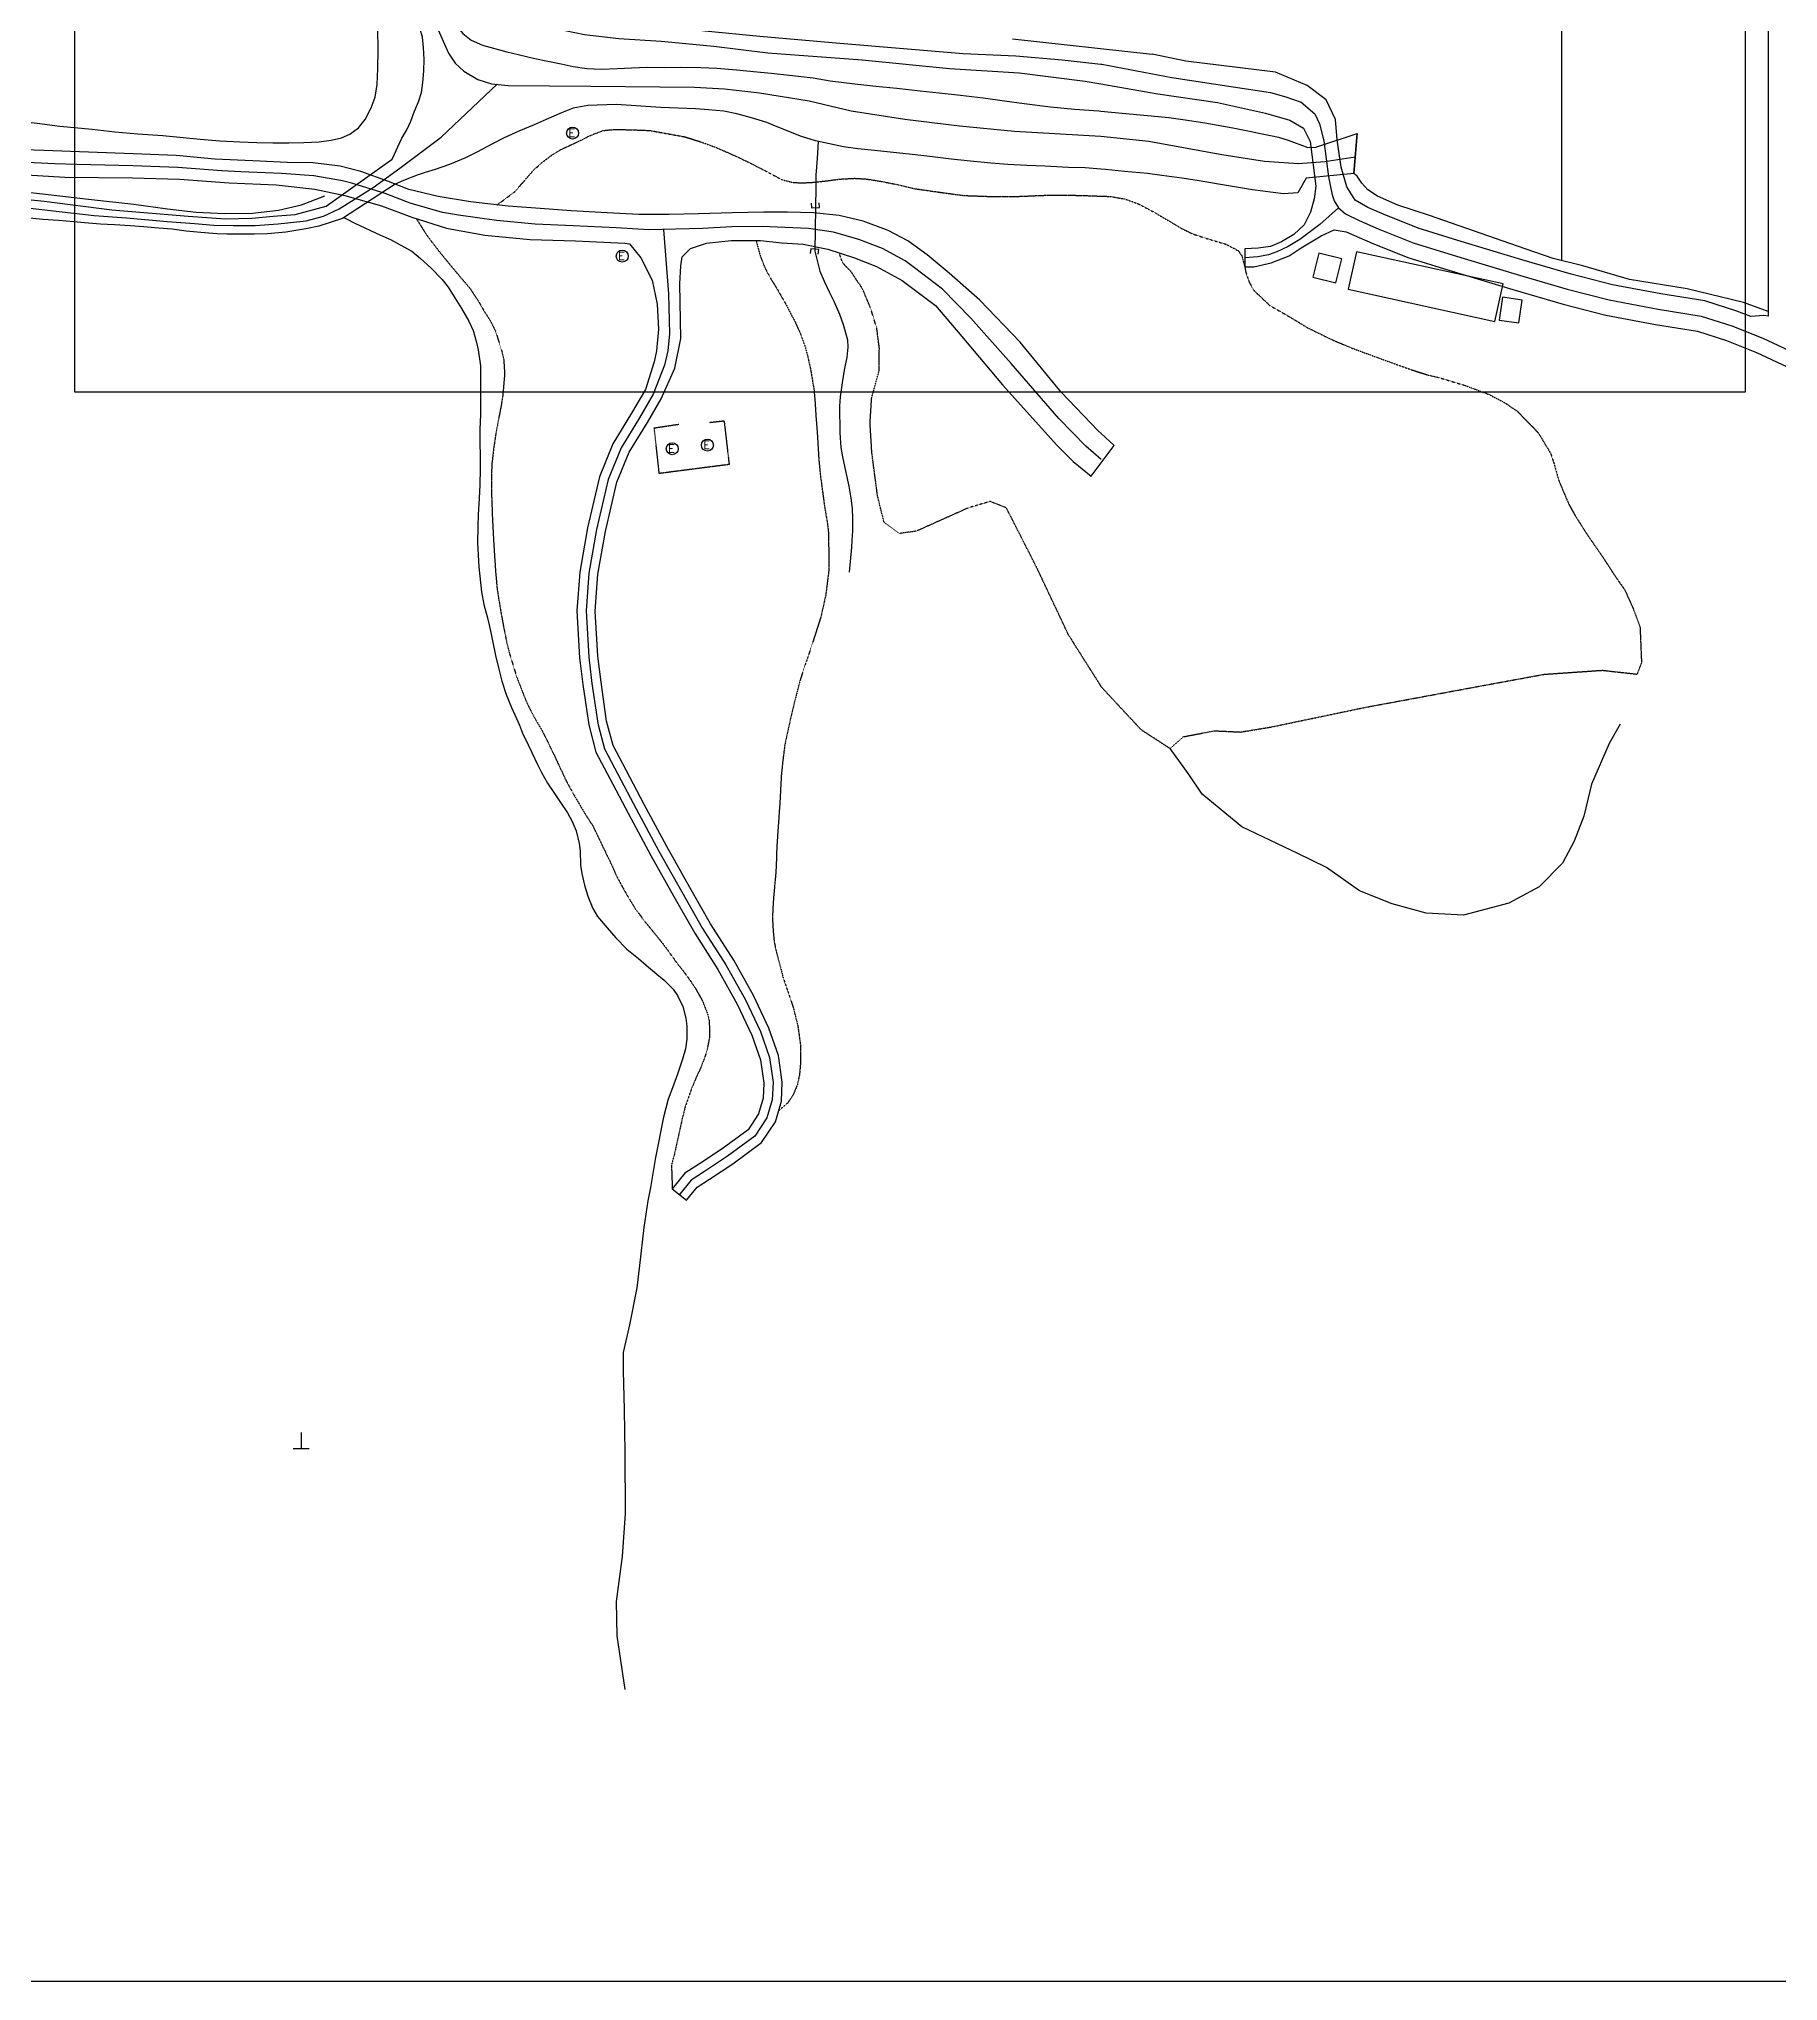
# Model space of a CAD drawing. Header units: millimetres. Extents: x 0 to 945143, y -500 to 526502.
# Drawn here: x 487704 to 706348, y 0 to 244220 of the extents above; entities that cross this region are included whole.
import ezdxf

# ---------------------------------------------------------------- set-up
doc = ezdxf.new("R2010")
doc.units = ezdxf.units.MM
for name, pattern in [('ANYANG1', [11.5, 6, -1, 1, -1.5, 1, -1]), ('ANYANG6', [4, 2, -2]), ('DASHDOT', [1, 0.5, -0.25, 0, -0.25])]:
    doc.linetypes.add(name, pattern=pattern)
for name, color, linetype in [('AAC006', 7, 'ANYANG1'), ('AB002', 7, 'Continuous'), ('ADA030', 1, 'Continuous'), ('AE340', 7, 'Continuous'), ('AZ0202', 7, 'Continuous'), ('AZ070', 7, 'Continuous'), ('AZ071', 7, 'ANYANG6'), ('AZ0801', 7, 'Continuous'), ('BA002', 7, 'Continuous'), ('DZ001', 7, 'ANYANG6'), ('J-동경계선', 9, 'DASHDOT'), ('건물', 210, 'Continuous'), ('현황', 7, 'Continuous')]:
    doc.layers.add(name, color=color, linetype=linetype)
doc.styles.add('GHS', font='ROMANS', dxfattribs={"bigfont": 'NGSW.shx'})

# ---------------------------------------------------------------- blocks, each defined once
blk = doc.blocks.new('AB002')
at = {"layer": 'AB002'}
for points in [[(-1, 0), (1, 0)], [(0, 2), (0, 0)]]:
    blk.add_lwpolyline(points, dxfattribs=at)
blk = doc.blocks.new('AZ0202')
at = {"layer": 'AZ0202'}
blk.add_circle((0, 0), 0.75, dxfattribs=at)
at = {"layer": 'AZ0202', "style": 'GHS'}
blk.add_text('E', height=1, dxfattribs=at).set_placement((-0.5, -0.48))

msp = doc.modelspace()

# ---------------------------------------------------------------- linework, layer by layer
at = {"elevation": 72245}
msp.add_lwpolyline([(492207, 199812), (492207, 348312), (702207, 348312), (702207, 199812), (492207, 199812)], close=True, dxfattribs=at)
at = {"layer": 'AAC006', "extrusion": (0.000761888, -0.001614, 0.999998), "elevation": -72244, "flags": 128}
msp.add_lwpolyline([(572055, 195873), (573901, 196078), (574534, 190581), (565750, 189451), (565125, 195186), (568219, 195653)], dxfattribs=at)
msp.add_lwpolyline([(572055, 195873), (573901, 196078), (574534, 190581), (565750, 189451), (565125, 195186), (568219, 195653)], dxfattribs=at)
at = {"layer": 'ADA030', "flags": 128}
for points, elevation in [([(705110, 326366), (705110, 209343)], -72269), ([(610092, 244220), (627666, 242285)], -72315), ([(705110, 209343), (704545, 209448)], -72269)]:
    msp.add_lwpolyline(points, dxfattribs=dict(at, elevation=elevation))
at = {"layer": 'ADA030', "extrusion": (0.000761888, -0.001614, 0.999998), "elevation": -72244, "flags": 128}
for points in [[(378655, 305985), (386582, 307446), (390148, 307899), (394107, 307937), (398032, 307900), (402139, 307647), (405633, 307181), (409507, 306878), (414019, 306128), (419515, 304681), (424376, 302633), (429003, 300955), (434056, 299604), (439284, 298267), (443886, 297917), (449124, 297179), (452771, 297027), (455175, 296439), (457186, 295035), (458688, 293173), (459285, 291260), (459871, 288478), (461485, 278321), (462507, 267208), (464034, 252711), (464688, 244295), (465476, 239821), (466318, 237017), (467189, 234122), (468309, 232361), (469718, 230703), (471474, 229120), (474060, 228015), (476521, 227446), (480645, 227322), (491035, 226715), (499544, 226617), (505428, 226447), (511666, 225991), (517579, 225761), (522448, 225221), (526227, 224425), (530848, 223124), (534657, 221682), (539016, 220291), (543812, 219409), (549527, 218855), (555213, 218696), (561439, 218419), (562013, 218329), (563431, 216588), (564841, 213759), (565468, 210761), (565637, 207587), (565421, 204894), (565130, 203485), (564002, 200012), (562274, 197048), (559917, 193186), (558228, 189053), (556735, 182626), (555748, 177057), (555402, 172177), (555742, 166265), (556144, 162909), (556878, 157833), (556879, 157830)], [(621308, 194469), (620925, 194817), (616257, 199683), (611102, 205968), (606034, 211244), (602212, 214644), (599424, 216931), (597000, 218708), (594521, 219985), (591389, 221192), (588371, 221900), (585155, 222231), (581884, 222326), (578885, 222299), (574966, 222223), (570701, 222100), (566969, 222022), (563175, 222010), (559187, 222232), (554671, 222482), (550797, 222775), (546763, 223078), (542036, 223592), (537945, 224278), (534251, 225173), (531699, 226176), (528254, 227435), (525640, 228076), (522214, 228511), (518965, 228553), (514670, 228785), (509882, 228987), (505013, 229447), (499617, 229650), (494004, 229864), (488392, 230072), (483484, 230217), (479280, 230753), (476149, 231226), (474029, 232171), (471967, 234195), (470841, 236680), (469760, 240051), (468879, 243678), (467848, 251259), (466172, 266000), (463820, 285289), (463532, 290553), (463582, 293484), (463983, 295064), (464911, 296003), (466234, 296412), (468301, 296464), (472028, 296299), (477601, 295852), (489691, 293989), (500964, 292223), (508020, 291265), (512706, 291279), (515454, 291609), (517965, 291727), (519601, 291559), (521744, 290740), (524390, 288731), (527633, 284595), (530307, 280150), (532678, 274754), (534950, 268699), (536965, 262137), (539461, 256844), (541461, 252844), (543578, 250435), (545430, 248730), (547483, 247307), (549814, 246389), (552713, 245404), (556362, 244646), (560668, 244128), (565974, 243816), (572609, 243182), (579382, 242364), (591272, 241474), (602242, 240370), (611001, 239819), (619279, 238783), (621267, 238437)], [(702956, 209174), (701221, 209871), (697185, 211149), (691645, 212037), (685599, 213179), (680399, 214501), (674170, 216331), (666138, 218757), (661159, 220297), (656867, 222038), (654803, 222909), (653233, 223840), (652188, 225482), (651472, 227957), (650966, 231415), (650779, 233942), (649599, 236455), (647177, 238241), (643226, 239902), (631926, 241313), (627721, 242169)], [(621267, 238437), (628410, 237192), (635916, 236087), (641973, 234777), (645029, 233896), (646730, 232870), (647581, 231182), (648300, 225572), (648077, 223976), (647598, 222328), (646836, 220719), (645538, 219491), (643967, 218578), (642582, 218011), (641032, 217771), (639348, 217692), (639343, 215447), (640474, 215422), (642677, 215941), (644952, 216823), (646435, 217813), (648948, 219325), (650579, 220078), (652093, 219852), (655375, 218432), (659847, 216618), (664998, 215025), (673056, 212591), (679368, 210737), (684755, 209367), (690974, 208192), (696282, 207341), (699903, 206195), (703702, 204669), (707543, 202872), (711536, 201125), (718412, 197889), (724416, 194365), (731012, 190692), (737323, 186959), (741778, 183537), (744766, 181955), (747460, 179585), (756903, 171124), (762524, 166050), (766553, 161722), (769963, 158030)], [(559261, 157832), (559137, 158296), (558427, 163211), (558037, 166469), (557709, 172162), (558037, 176774), (558992, 182165), (560429, 188353), (561978, 192144), (564251, 195869), (565991, 198853), (567693, 202675), (568441, 206421), (568351, 213283), (568451, 215583), (568619, 216708), (569686, 217741), (571683, 218408), (574806, 218743), (578481, 218742), (581174, 218469), (583850, 218280), (586930, 217677), (590300, 216587), (593069, 215485), (596288, 213702), (600494, 210595), (603775, 206695), (608887, 200591), (615730, 193032), (617795, 190976), (620054, 189122), (621311, 190801)], [(704600, 209332), (704600, 209332), (702956, 209174)], [(621311, 190801), (622944, 192980), (621308, 194469)], [(556879, 157830), (557793, 154399), (559539, 151092), (561838, 146735), (564682, 141431), (567576, 136269), (570203, 131646), (573132, 127081), (575552, 122742), (577401, 118850), (578491, 115734), (578907, 112810), (578810, 110907), (578231, 108934), (576905, 106943), (573662, 104541), (570796, 102640), (568961, 101464), (567389, 99508), (569184, 98066), (570520, 99729), (572054, 100711), (574984, 102655), (578599, 105332), (580342, 107949), (581096, 110519), (581218, 112915), (580739, 116282), (579534, 119727), (577600, 123798), (575109, 128265), (572175, 132838), (569581, 137401), (566701, 142538), (563871, 147817), (561575, 152167), (559951, 155244), (559261, 157832)], [(556879, 157830), (557793, 154399), (559539, 151092), (561838, 146735), (564682, 141431), (567576, 136269), (570203, 131646), (573132, 127081), (575552, 122742), (577401, 118850), (578491, 115734), (578907, 112810), (578810, 110907), (578231, 108934), (576905, 106943), (573662, 104541), (570796, 102640), (568961, 101464), (567389, 99508), (569184, 98066), (570520, 99729), (572054, 100711), (574984, 102655), (578599, 105332), (580342, 107949), (581096, 110519), (581218, 112915), (580739, 116282), (579534, 119727), (577600, 123798), (575109, 128265), (572175, 132838), (569581, 137401), (566701, 142538), (563871, 147817), (561575, 152167), (559951, 155244), (559261, 157832)]]:
    msp.add_lwpolyline(points, dxfattribs=at)
at = {"layer": 'AE340', "extrusion": (0.000761888, -0.001614, 0.999998), "elevation": -72244, "flags": 128}
for points in [[(584858, 223456), (584875, 222856), (585874, 222884), (585858, 223484)], [(585731, 217015), (585794, 217611), (584800, 217717), (584736, 217120)]]:
    msp.add_lwpolyline(points, dxfattribs=at)
at = {"layer": 'AZ070', "extrusion": (0.000761888, -0.001614, 0.999998), "elevation": -72244, "flags": 128}
msp.add_lwpolyline([(686538, 157950), (685177, 155514), (682922, 150374), (681973, 146345), (680767, 143230), (679291, 140442), (676359, 137471), (672530, 135423), (666831, 133911), (662156, 134164), (657862, 135349), (653788, 136981), (649610, 139895), (646027, 141672), (638983, 145024), (633993, 149150), (632351, 151565), (629969, 154854)], dxfattribs=at)
at = {"layer": 'AZ071', "extrusion": (0.000761888, -0.001614, 0.999998), "elevation": -72244, "flags": 128}
for points in [[(644242, 157910), (654539, 160057), (667699, 162497), (676970, 164204), (684308, 164711), (688665, 164222)], [(629969, 154854), (631670, 156362), (635542, 157101), (638837, 156947), (642570, 157561), (644242, 157910)]]:
    msp.add_lwpolyline(points, dxfattribs=at)
at = {"layer": 'AZ0801', "extrusion": (0.000761888, -0.001614, 0.999998), "elevation": -72244, "flags": 128}
msp.add_lwpolyline([(440887, 229326), (447214, 229263), (452292, 229046), (456792, 228613), (461701, 227952), (467127, 227195), (471724, 226312), (476655, 225887), (481512, 225358), (488216, 224620), (494000, 223928), (499704, 223306), (503943, 222723), (507528, 222290), (511146, 222163), (514628, 222202), (517898, 222577), (520765, 223233), (523696, 224382)], dxfattribs=at)
at = {"layer": 'BA002', "extrusion": (0.000761888, -0.001614, 0.999998), "elevation": -72244}
for points in [[(519568, 288489), (521591, 287013), (522472, 286235), (523485, 285091), (524908, 283184), (526627, 280523), (528006, 278088), (530004, 273870), (531167, 271266), (531798, 269403), (532840, 266103), (533585, 263506), (534015, 261574), (534329, 259428), (535008, 254261), (535388, 251883), (535784, 250562), (537437, 246379), (539263, 242321), (540092, 241057), (541191, 240042), (542954, 238985), (544681, 238460), (546775, 238253), (557168, 238168), (570168, 238014), (573940, 237809), (578368, 237318), (584601, 236293), (589890, 235064), (596623, 233997), (603511, 233178), (610399, 232481), (621273, 231866)], [(420916, 223611), (424531, 225164), (425959, 225716), (426892, 226065), (427700, 226221), (429162, 226368), (433101, 226623), (436951, 226852), (444542, 227184), (446603, 227240), (449427, 227264), (452732, 227146), (457111, 226852), (461160, 226333), (471169, 224569), (475805, 223997), (479674, 223627), (494694, 221899), (498772, 221580), (503904, 221130), (507339, 220875), (509740, 220662), (512195, 220648), (514934, 220634), (517829, 220846), (521369, 221231), (523541, 221813), (525531, 222736), (529777, 225433), (533119, 227823), (538328, 231733), (545381, 238425)], [(621273, 231866), (627301, 231248), (636458, 229564), (641818, 228731), (646051, 228439), (649409, 228672), (653240, 229284)]]:
    msp.add_lwpolyline(points, dxfattribs=at)
at = {"layer": 'DZ001', "extrusion": (0.000761888, -0.001614, 0.999998), "elevation": -72244, "flags": 128}
for points in [[(545370, 223229), (547540, 224842), (548607, 226039), (549935, 227587), (551023, 228561), (552316, 229540), (553360, 230182), (554574, 230746), (555856, 231333), (557070, 231948), (558688, 232579), (560187, 232715), (562453, 232663), (564549, 232580), (568981, 231784), (570976, 231147), (573023, 230402), (574063, 229944), (575672, 229220), (576810, 228670), (578027, 228056), (579050, 227541), (581154, 226398), (582518, 226053), (583745, 225990), (585330, 226080), (586914, 226266), (588413, 226465), (590338, 226569), (591838, 226474), (593884, 226144), (595605, 225796), (597822, 225276), (600021, 224955), (602185, 224655), (604060, 224403), (608065, 224262), (610382, 224285), (611524, 224315), (613807, 224424), (615715, 224447), (617573, 224441), (619498, 224390), (621066, 224334), (621280, 224327)], [(621280, 224327), (622469, 224285), (624293, 223962), (626015, 223349), (627977, 222294), (629718, 221274), (631407, 220260), (632777, 219596), (634295, 219084), (635762, 218650), (637001, 218283), (638529, 217464), (638994, 216818), (639370, 215342), (639491, 214729), (639925, 213469), (640484, 212482), (642478, 210591), (644947, 209179), (647176, 207826), (649997, 206424), (651071, 205959), (653067, 205131), (654687, 204531), (658217, 203240), (660366, 202480), (662293, 201864), (663844, 201491), (666914, 200570), (670052, 199397), (672048, 198350), (673641, 197256), (676210, 194621), (677803, 191978), (678169, 190900), (678827, 188561), (680083, 185593), (680865, 184187), (682341, 181850), (684321, 178992), (686102, 176258), (687086, 174881), (688192, 172441), (689041, 170137), (689224, 165673), (688665, 164222)], [(535201, 221508), (536517, 219421), (537158, 218571), (538190, 217233), (539128, 216087), (540031, 215000), (541974, 212697), (543042, 211076), (543741, 209850), (544501, 208671), (545168, 207344), (545977, 204755), (546197, 203801), (546311, 201984), (546084, 199315), (545875, 197984), (545599, 196552), (545201, 194473), (544952, 192734), (544724, 190843), (544660, 189547), (544645, 187383), (544694, 186088), (544762, 184095), (544928, 180875), (545067, 178677), (545167, 177143), (545378, 174844), (545561, 173702), (545903, 171659), (546217, 169989), (546585, 168133), (546955, 166703), (547807, 163927), (548448, 162242), (549130, 160539), (549937, 158956), (550600, 157824)], [(577920, 218742), (578448, 216789), (579094, 215177), (579772, 213930), (580512, 212738), (581586, 210867), (582834, 208490), (583577, 206799), (584090, 205369), (584374, 204324), (584715, 202848), (584948, 201514), (585188, 200072), (585312, 198715), (585455, 196466), (585614, 194456), (585806, 191253), (585940, 189776), (586105, 188436), (586314, 186920), (586532, 185268), (586844, 183457), (587002, 182213), (587042, 180339), (587082, 178805), (587058, 177255), (586669, 174107), (586048, 171368), (585105, 168429), (584577, 166809), (584078, 165377), (583465, 163501), (582667, 160415), (582249, 158625), (582079, 157853)], [(621338, 162613), (617185, 169190), (613156, 177728), (609390, 185120), (607344, 185936), (604562, 185108), (601356, 183671), (598077, 182198), (595953, 181911), (594008, 183343), (593185, 186664), (592476, 192070), (592248, 195778), (592448, 198920), (593376, 202341), (593417, 205232), (593085, 207753), (592307, 210285), (591302, 212683), (589850, 214838), (588802, 215938), (588362, 217214)], [(625710, 157892), (621366, 162568), (621338, 162613)], [(550600, 157824), (551053, 157051), (552408, 154305), (554029, 150849), (554905, 149233), (556520, 146492), (557368, 145199), (559859, 140019), (560341, 138908), (561107, 137478), (562019, 135889), (562743, 134732), (563896, 133150), (564725, 132153), (565953, 130645), (566661, 129715), (567486, 128570), (568033, 127810), (568838, 126812), (569589, 125769), (570284, 124737), (571174, 123149), (571797, 121571), (572007, 120731), (572081, 119390), (572044, 118481), (571745, 116879), (571422, 115913), (570892, 114582), (570317, 113343), (569842, 112206), (568969, 109705), (568601, 108181), (567611, 103692), (567284, 102510), (567389, 99508)], [(582079, 157853), (581536, 155386), (581281, 153357), (581090, 151517), (580994, 149710), (580917, 148194), (580698, 145075), (580560, 143047), (580500, 141922), (580452, 140150), (580372, 138900), (580215, 137241), (580117, 136128), (580011, 134503), (579990, 133276), (580058, 132061), (580181, 130675), (580402, 129551), (580684, 128484), (581352, 125952), (581829, 124568), (582185, 123546), (582579, 122343), (583153, 120084), (583526, 117460), (583482, 115018), (583370, 113825), (583090, 112518), (582536, 111267), (581850, 110254), (580734, 109286)], [(629969, 154854), (626348, 157205), (625710, 157892)]]:
    msp.add_lwpolyline(points, dxfattribs=at)
at = {"layer": 'J-동경계선', "color": 2, "linetype": 'Continuous', "lineweight": -3}
msp.add_lwpolyline([(0, 0), (945143, 0), (945143, 526002), (0, 526002)], close=True, dxfattribs=at)
at = {"layer": '건물', "extrusion": (0.000761888, -0.001614, 0.999998), "elevation": -72244}
for points in [[(650820, 213412), (651573, 216429), (648649, 217159), (647896, 214142)], [(673822, 208379), (674236, 211243), (671741, 211604), (671327, 208740)]]:
    msp.add_lwpolyline(points, close=True, dxfattribs=at)
at = {"layer": '현황', "elevation": -72269}
msp.add_lwpolyline([(679110, 330238), (679110, 216339)], dxfattribs=at)
at = {"layer": '현황', "extrusion": (0.000761888, -0.001614, 0.999998), "elevation": -72244}
for points in [[(621311, 191213), (619360, 192897), (615993, 196358), (609994, 203279), (604904, 208969), (601353, 212619), (597856, 215316), (596644, 216205), (593795, 217735), (590845, 218889), (587651, 219788), (584503, 220255), (581529, 220398), (578683, 220521), (574886, 220483), (571192, 220254), (564418, 220101), (560313, 220326), (554942, 220589), (550162, 220815), (545288, 221243), (540526, 221941), (538481, 222284), (534454, 223427), (531274, 224650), (527241, 225930), (525934, 226251), (522331, 226866), (518272, 227157), (513168, 227388), (510774, 227489), (505221, 227947), (499581, 228133), (492520, 228289), (489714, 228393), (482065, 228769), (478456, 229102), (476335, 229336), (472752, 230646), (470138, 233278), (469015, 235401), (467618, 239936), (466783, 243987), (465941, 251985), (464339, 266604), (461846, 286884), (461480, 290715), (461263, 294069), (461084, 298578)], [(519387, 294974), (523581, 292048), (526062, 289917), (529254, 286054), (532033, 281427), (534514, 275838), (536811, 269698), (538901, 263432), (541638, 257227), (543646, 253878), (545607, 251676), (546533, 250824), (548632, 249343), (551168, 248341), (554021, 247406), (555846, 247027), (560141, 246507), (565203, 245889), (571489, 245123), (578378, 244444), (588453, 243553), (603965, 242261), (610574, 241961), (616408, 241481), (621264, 240919)], [(621277, 227727), (619291, 227871), (617212, 227917), (614213, 228100), (611963, 228190), (609578, 228319), (607430, 228465), (604891, 228725), (602453, 228991), (600101, 229263), (597528, 229545), (592824, 230060), (590693, 230283), (588903, 230543), (587165, 230901), (585374, 231284), (583635, 231805), (580582, 233044), (579252, 233593), (577342, 234176), (575484, 234683), (573847, 234995), (571955, 235197), (570285, 235314), (565957, 235480), (564082, 235607), (562224, 235743), (560333, 235849), (556789, 235743), (554932, 235380), (553451, 234821), (551545, 233981), (550041, 233305), (548083, 232507), (546239, 231678), (544708, 230878), (542921, 229905), (541389, 229157), (539380, 228305), (537598, 227695), (536316, 227310), (535305, 226969), (533614, 226283), (532570, 225829), (525911, 221519), (522948, 220535), (521313, 220212), (518792, 219814), (516521, 219603), (514868, 219533), (513266, 219530), (511392, 219552), (510131, 219602), (508137, 219746), (506279, 219938), (504506, 220153), (502819, 220319), (500944, 220449), (499257, 220579), (497280, 220698), (495491, 220822), (493497, 220974), (492168, 221096), (490225, 221246), (488248, 221395), (486595, 221567), (484788, 221853), (483339, 222034), (481635, 222200), (479572, 222345), (477885, 222457), (476385, 222623), (474857, 222841), (473368, 223032), (471749, 223212), (470039, 223558), (468720, 223884), (465924, 224616), (463725, 225085), (461645, 225380), (460231, 225577), (458560, 225795), (456617, 225935), (454948, 225959), (452272, 226063), (450806, 226126), (448540, 226148), (447160, 226145), (444911, 226150), (443088, 226146), (441543, 226117), (440202, 226072), (438521, 226009), (436988, 225937), (435420, 225915), (433699, 225861), (432745, 225809), (430928, 225672), (428441, 225478), (426828, 225265), (425284, 224906), (424013, 224555), (422015, 223930), (420916, 223611), (426580, 226819), (431043, 227333), (438034, 227865), (444195, 228252), (450772, 228324), (458300, 227610), (465885, 226526), (479521, 224633), (488412, 223673), (496918, 222586), (506541, 221793), (511211, 221493), (514539, 221569), (517214, 221789), (519990, 222026), (523860, 223078), (532161, 228965), (533387, 231626), (534024, 232661), (534512, 233753), (534988, 234992), (535466, 236175), (535841, 237346), (536012, 238624), (536141, 240101), (536178, 241521), (536124, 243032), (535968, 244304), (535685, 245337), (535253, 246494), (534722, 247731), (534203, 248923), (533768, 250206), (533529, 251960), (533369, 253522), (533281, 254879), (533207, 256685), (533107, 258133), (532936, 260160), (532771, 261671), (532561, 263022), (532270, 264237), (531924, 265577), (531527, 266780), (531165, 268148), (530694, 269555), (530187, 271020), (529757, 272279), (529270, 273494), (528731, 274697), (528153, 275854), (527465, 277318), (526872, 278327), (525977, 279723), (525189, 280902), (524271, 282172), (522706, 284134), (521728, 285404), (520666, 286461), (519871, 287345), (519526, 287804), (519468, 288230), (519568, 288489), (519832, 288643), (520667, 288661), (522339, 287787), (523409, 286903), (524628, 285429), (525508, 284307), (526747, 282407), (527811, 280535), (528508, 278986), (529508, 276773), (530448, 274748), (531410, 272603), (532202, 271003), (532943, 269062), (533628, 266951), (534389, 264567), (534809, 263188), (535243, 261269), (535516, 259731), (535735, 258470), (536206, 256410), (536862, 253992), (537364, 252204), (537881, 250632), (538384, 249088), (539196, 247346), (539938, 246178), (541071, 244760), (542107, 243949), (543540, 243300), (546580, 242478), (548012, 242119), (550109, 241629), (551746, 241308), (553400, 240967), (554934, 240629), (556644, 240363), (558485, 240306), (560461, 240377), (562318, 240466), (564244, 240536), (566459, 240520), (568469, 240524), (570991, 240480), (573002, 240414), (575473, 240227), (577587, 240005), (579801, 239809), (582119, 239528), (585102, 239188), (587250, 238819), (590318, 238446), (592977, 238161), (595601, 237898), (598567, 237580), (600936, 237317), (603629, 237030), (606458, 236694), (609135, 236305), (611606, 235963), (614930, 235543), (617941, 235262), (621020, 235050), (621270, 235025)], [(621264, 240919), (621398, 240904), (630168, 239253), (642600, 237339), (644513, 236821), (646446, 236135), (648165, 234662), (648755, 233406), (649274, 231298), (649886, 226764), (650073, 225724), (650341, 224484), (650576, 223721), (651143, 222844), (652005, 222113), (653733, 221258), (656121, 220235), (660503, 218457), (665568, 216891), (673613, 214461), (679883, 212619), (685177, 211273), (691309, 210115), (696734, 209245), (700562, 208033), (704479, 206459), (708347, 204650), (712342, 202902), (719323, 199617), (725385, 196059), (731983, 192384), (738418, 188579), (743018, 185044), (748494, 180749), (757945, 172283), (763618, 167161), (767695, 162781), (772082, 158032)], [(621270, 235025), (623951, 234755), (627121, 234452), (629803, 234210), (632155, 233870), (634337, 233535), (636485, 233182), (638070, 232874), (640178, 232444), (641315, 232204), (642576, 231940), (643611, 231745), (644827, 231381), (647289, 230442), (648299, 230475), (653488, 232187), (653057, 227158)], [(705165, 209838), (702054, 210942), (694961, 212680), (687722, 213836), (681834, 215546), (678140, 216482), (673654, 218045), (662559, 221912), (658580, 223174), (656044, 224315), (654815, 225120), (654054, 225944), (653489, 226823), (653057, 227158), (653488, 232187)], [(585735, 231207), (585586, 229070), (585439, 226979), (585414, 225525), (585293, 217420), (585914, 214877), (586460, 213628), (587114, 212312), (587715, 211121), (588393, 209498), (588867, 208170), (589408, 206257), (589436, 205326), (589314, 204076), (589007, 202462), (588724, 200837), (588503, 199110), (588428, 197911), (588450, 194571), (588592, 192720), (588786, 191545), (589201, 189586), (589577, 187849), (589844, 186339), (590005, 185044), (590059, 183749), (590021, 182193), (589956, 181023), (589915, 180193), (589621, 177046)], [(653057, 227158), (647083, 226580), (646005, 224758), (644211, 224604), (640324, 225138), (636046, 225835), (633353, 226277), (631443, 226598), (628938, 226927), (627131, 227158), (624217, 227442), (621865, 227684), (621277, 227727)], [(651143, 222844), (648769, 220755), (646275, 218870), (644817, 217980), (643396, 217306), (642342, 216961), (641006, 216680), (639346, 216570)], [(526092, 221636), (526430, 221490), (527488, 220941), (530694, 219433), (531957, 218861), (533185, 218201), (534652, 217401), (535745, 216502), (537020, 215324), (538451, 213850), (539219, 212886), (540898, 210198), (541818, 208587), (542341, 207418), (542774, 205943), (542976, 205012), (543271, 202996), (543283, 201752), (543278, 200201), (543291, 198634), (543267, 196862), (543207, 194970), (543191, 193437), (543232, 191545), (543235, 190114), (543203, 187967), (543114, 186348), (542986, 184252), (542935, 182837), (542911, 180690), (543070, 177720), (543399, 174557), (543711, 172990), (544157, 171299), (544538, 169681), (545157, 166547), (545582, 164844), (545978, 163346), (546516, 161643), (547188, 160026), (548003, 158204), (548160, 157822)], [(566289, 220143), (566909, 212022), (567039, 207004), (566837, 204872), (566411, 203080), (564997, 199432), (563262, 196458), (560947, 192665), (559328, 188703), (557864, 182396), (556892, 176916), (556556, 172170), (556889, 166367), (557285, 163060), (558008, 158065), (558070, 157831)], [(548160, 157822), (548572, 156820), (549271, 155333), (549751, 154380), (550448, 152882), (550939, 151873), (551713, 150523), (552592, 149196), (553232, 148209), (554197, 146780), (554816, 145702), (555296, 144521), (555687, 142908), (555790, 141955), (555869, 140217), (556004, 139138), (556335, 137673), (556780, 136300), (557391, 134768), (558003, 133769), (559209, 132307), (560311, 131048), (561682, 129654), (563127, 128469), (564106, 127620), (565449, 126506), (566348, 125761), (567509, 124610), (568040, 123804), (568719, 122431), (569087, 120978), (569212, 119956), (569200, 118309), (569029, 117104), (568670, 115797), (568024, 113938), (567405, 112205), (566856, 110783), (566265, 108504), (565266, 103447), (564658, 99674), (564297, 97998), (563818, 94651), (563248, 89884), (562930, 87066), (562010, 82395), (561222, 78935), (561222, 76617), (561349, 71727), (561403, 66360), (561444, 58698), (561074, 53261), (560351, 47637), (560437, 43292), (561417, 36563)], [(558070, 157831), (558872, 154822), (560557, 151630), (562854, 147276), (565691, 141985), (568578, 136835), (571189, 132242), (574121, 127673), (576576, 123270), (578468, 119288), (579615, 116008), (580063, 112862), (579953, 110713), (579286, 108442), (577752, 106138), (574323, 103598), (571425, 101676), (569740, 100596), (568286, 98787)]]:
    msp.add_lwpolyline(points, dxfattribs=at)
for points in [[(491628, 289455), (486959, 289798), (485698, 289882), (483602, 289962), (481727, 290059), (480432, 290163), (478250, 290451), (477114, 290583), (475466, 290719), (474501, 290767), (473171, 290820), (472331, 290812), (471513, 290730), (470616, 290441), (470031, 289886), (469637, 288988), (469593, 287784), (469727, 285518), (470750, 276875), (471236, 273860), (472301, 267098), (472784, 263896), (473271, 261017), (474031, 254760), (474377, 251552), (474695, 248656), (474984, 245646), (475575, 240587), (475868, 238815), (476194, 237203), (476649, 236011), (477201, 235320), (478520, 234718), (480361, 234390), (482253, 234165), (484946, 233810), (487554, 233505), (490417, 233138), (494457, 232730), (497303, 232428), (500200, 232168), (503336, 231943), (505500, 231760), (508040, 231490), (510494, 231297), (513033, 231144), (515147, 231050), (517191, 231026), (519168, 231040), (521076, 231054), (522984, 231162), (524500, 231369), (525806, 231656), (526862, 232133), (527939, 232918), (528783, 233954), (529530, 235433), (530022, 236786), (530293, 238360), (530387, 240370), (530422, 242637), (530382, 245397), (530236, 247646), (530060, 249844), (529893, 251803), (529650, 254171), (529380, 256453), (529125, 258651), (529082, 260423), (529069, 262059), (529006, 264257), (528770, 266096), (528464, 267595), (527913, 269417), (527260, 271034), (526420, 272787), (525216, 275102), (524443, 276429), (523566, 277870), (522580, 279344), (521283, 280898), (520120, 282156), (518595, 283643), (517502, 284529), (516319, 285279), (515000, 285980), (514181, 286367), (512760, 286788), (511339, 287115), (509123, 287441), (505271, 287871), (498880, 288458)], [(671822, 213288), (653393, 217336), (652355, 212610), (670784, 208563)]]:
    msp.add_lwpolyline(points, close=True, dxfattribs=at)

# ---------------------------------------------------------------- block references
at = {"layer": 'AB002', "extrusion": (0.000761888, -0.001614, 0.999998), "xscale": 1000, "yscale": 1000, "zscale": 1000, "rotation": 359.9989408490567}
msp.add_blockref('AB002', (520721, 66870, -72244), dxfattribs=at)
msp.add_blockref('AB002', (520721, 66870, -72244), dxfattribs=at)
msp.add_blockref('AB002', (520721, 66870, -72244), dxfattribs=at)
msp.add_blockref('AB002', (520721, 66870, -72244), dxfattribs=at)
at = {"layer": 'AZ0202', "extrusion": (0.000761888, -0.001614, 0.999998), "xscale": 1000, "yscale": 1000, "zscale": 1000, "rotation": 359.9989408490567}
for p in [(554852, 232255, -72244), (561091, 216781, -72244), (567384, 192569, -72244), (571803, 193019, -72244)]:
    msp.add_blockref('AZ0202', p, dxfattribs=at)

doc.saveas('drawing.dxf')
